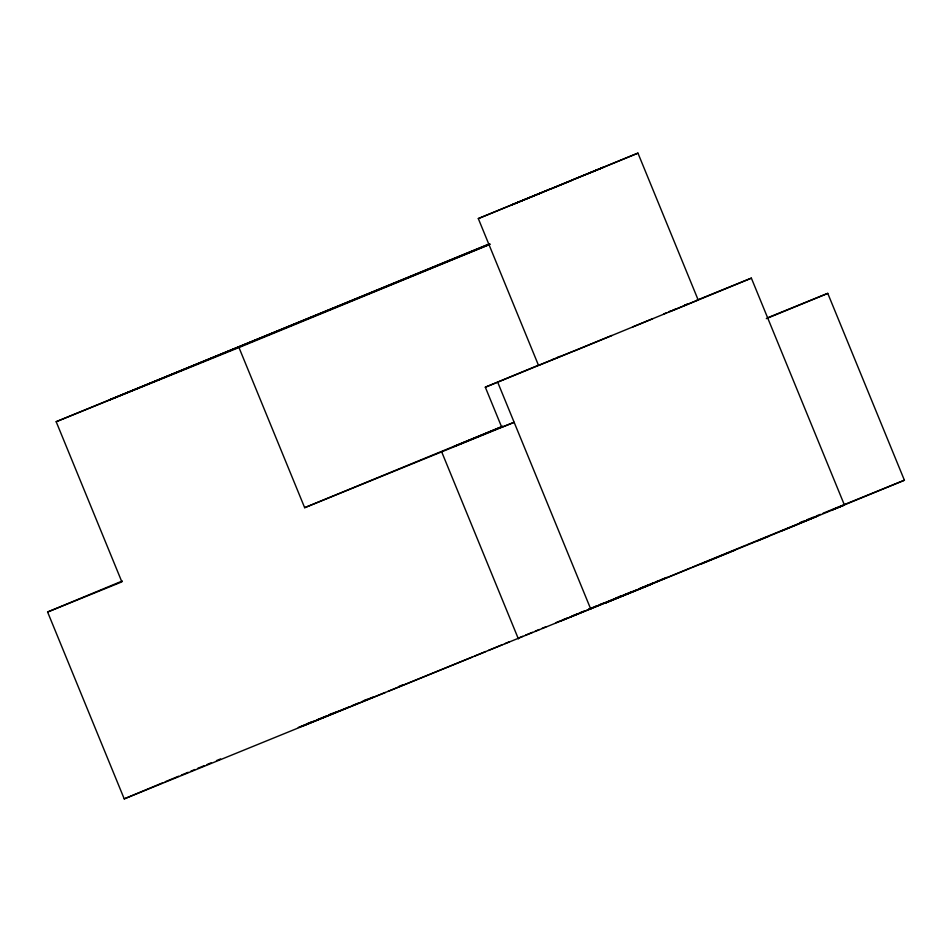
<?xml version="1.0" encoding="UTF-8"?>
<svg xmlns="http://www.w3.org/2000/svg" width="952" height="952" viewBox="0 0 952 952"><rect width="100%" height="100%" fill="white"/><g stroke="black" fill="none" stroke-linecap="round" stroke-linejoin="round"><path stroke-width="1.43" d="M768.526 536.381L124.236 798.871L47.6 612.017L122.308 580.994M124.236 798.871L162.578 782.853M572.807 351.478L538.523 365.389L478.309 218.579L637.947 153.129L698.161 299.951L670.184 311.53M637.947 153.129L478.309 218.579M47.6 612.017L121.868 581.874L56.18 421.712L238.976 347.528L304.664 507.69L514.139 422.295L501.74 427.246L485.318 387.202L539.927 364.616M780.521 531.383L844.424 505.024L751.366 278.139L573.437 351.336M564.012 619.562L561.073 620.787L564.964 619.24M588.372 173.526L604.687 166.767L573.842 179.321M552.469 359.594L555.028 358.535M165.267 781.735L178.714 776.189M307.591 723.568L311.601 721.913M570.367 616.92L578.388 613.623M650.18 584.338L658.201 581.029M660.747 579.97L664.567 578.388M799.228 523.671L817.816 515.936L794.158 525.492M549.744 189.198L511.569 204.942L542.414 192.387M56.18 421.712L488.911 244.069M489.114 244.605L109.504 399.876L489.138 244.164M238.976 347.528L490.363 244.188M557.229 357.5L559.883 356.405M632.723 326.929L652.62 318.765M304.664 507.69L502.477 426.377M502.692 426.317L454.08 446.476L501.621 427.043M766.312 318.634L827.764 293.371L904.4 480.224L832.024 509.974L841.366 506.202M181.404 775.083L188.151 772.298M190.852 771.179L194.898 769.513M197.6 768.407L204.347 765.622M207.048 764.515L211.094 762.838M216.497 760.612L220.555 758.946M328.666 714.892L332.641 713.25M363.747 700.708L367.722 699.066M335.806 712.37L301.451 726.495L385.334 692.461M338.555 711.239L349.551 706.729M352.288 705.599L359.166 702.766M361.915 701.636L366.032 699.946M368.781 698.816L372.91 697.126M399.019 686.392L403.136 684.69M471.966 657.189L388.083 691.342M474.703 656.059L485.698 651.537M488.447 650.406L502.192 644.754M504.941 643.623L509.058 641.934M518.685 637.971L522.803 636.281M525.552 635.151L532.43 632.33M535.179 631.2L539.296 629.498M542.045 628.368L546.162 626.678M555.789 622.727L559.907 621.025M562.656 619.895L566.785 618.205M572.283 615.944L576.4 614.254M579.149 613.124L583.267 611.422M588.764 609.161L597.011 605.769M599.76 604.651L603.889 602.949M616.253 597.868L620.371 596.166M579.732 613.064L584.933 610.922M588.836 609.316L591.442 608.245M595.417 606.614L602.045 603.889M623.869 595.155L637.138 589.704M638.435 589.169L648.847 584.885M690.902 567.761L604.972 603.199L650.68 584.647M757.102 541.022L797.8 524.338M551.625 188.686L572.509 180.118M668.637 311.792L671.327 310.685M684.809 305.175L687.511 304.069M611.838 335.497L485.318 387.202M333.545 713.084L337.639 711.406M322.395 717.653L326.108 716.13M639.684 588.467L643.409 586.944M604.698 602.794L617.36 597.606M618.621 597.094L632.247 591.501M747.32 544.627L792.778 526.051M608.59 601.426L566.035 618.812M609.946 600.867L622.608 595.666M692.235 567.213L745.963 545.187M700.553 564.286L735.361 550.006M684.417 305.485L686.939 304.45M663.889 313.863L666.471 312.803M672.921 310.162L675.503 309.114M696.959 300.201L751.366 278.139M310.816 722.378L313.398 721.318M317.278 719.736L321.145 718.153M656.237 581.708L666.805 577.412M303.26 725.448L309.555 722.889M644.647 586.432L652.394 583.267M767.443 317.849L827.764 293.371M799.656 522.731L803.797 521.053M806.546 519.935L813.436 517.138M816.197 516.02L820.327 514.342M823.087 513.223L904.4 480.224M302.189 725.888L298.297 727.435M697.126 300.332L698.161 299.951M842.698 505.667L844.424 505.024M497.717 382.264L590.775 609.149M441.764 452.057L518.4 638.911"/></g></svg>
